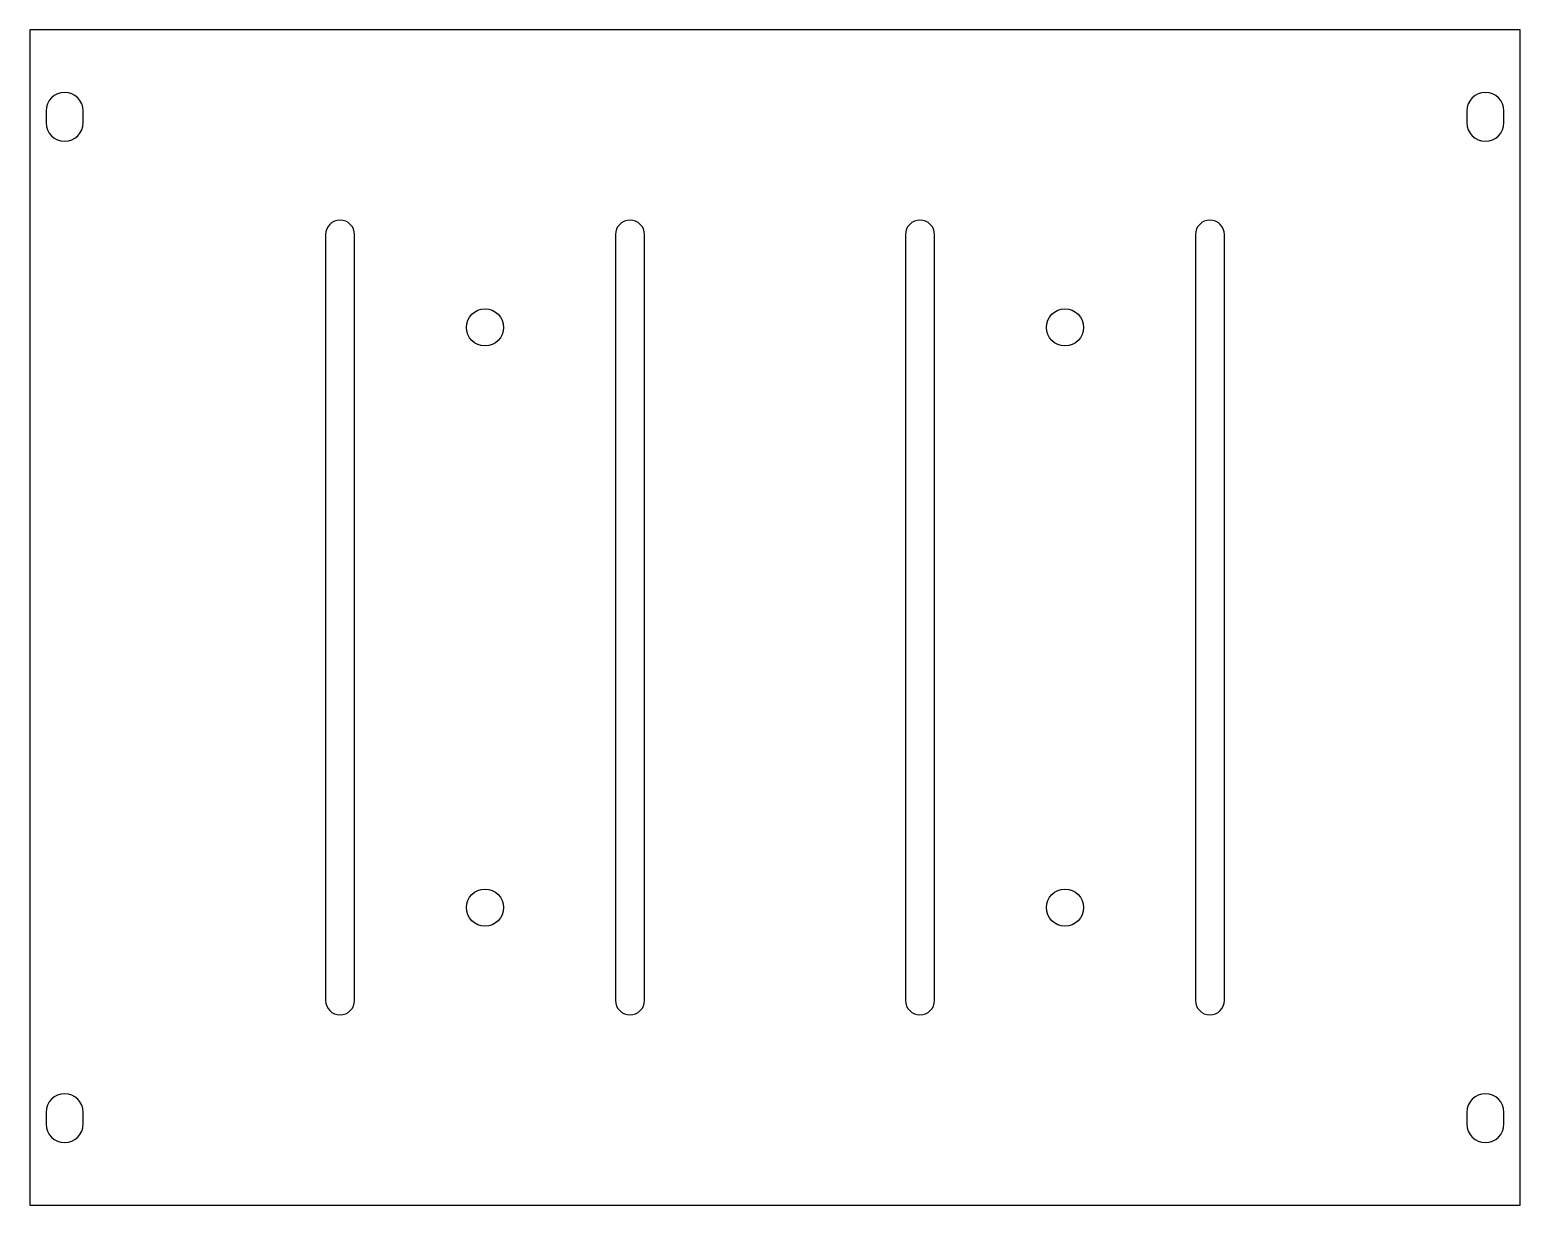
# Model space of a CAD drawing. Header units: millimetres. Extents: x -64 to 64, y -51 to 51.
import ezdxf

# ---------------------------------------------------------------- set-up
doc = ezdxf.new("R2010")
doc.units = ezdxf.units.MM
doc.layers.add('Pad002', color=7, linetype='CONTINUOUS')

msp = doc.modelspace()

# ---------------------------------------------------------------- linework, layer by layer
at = {"layer": 'Pad002'}
for p, q in [((-64.25, 50.65), (-64.25, 50.65, 1)), ((-64.25, 50.65), (-64.25, -50.65)), ((-64.25, 50.65, 1), (-64.25, -50.65, 1)), ((-64.25, 50.65), (-64.25, 50.65, 1)), ((64.25, 50.65), (-64.25, 50.65)), ((64.25, 50.65, 1), (-64.25, 50.65, 1)), ((-64.25, 50.65), (-64.25, -50.65)), ((64.25, 50.65), (-64.25, 50.65)), ((-64.25, 50.65, 1), (-64.25, -50.65, 1)), ((64.25, 50.65, 1), (-64.25, 50.65, 1)), ((64.25, 50.65), (64.25, 50.65, 1)), ((64.25, -50.65), (64.25, 50.65)), ((64.25, -50.65, 1), (64.25, 50.65, 1)), ((64.25, 50.65), (64.25, 50.65, 1)), ((64.25, -50.65), (64.25, 50.65)), ((64.25, -50.65, 1), (64.25, 50.65, 1)), ((-62.85, 43.65), (-62.85, 43.65, 1)), ((-62.85, 43.65), (-62.85, 43.65, 1)), ((-62.85, 43.65), (-62.85, 42.65)), ((-62.85, 43.65, 1), (-62.85, 42.65, 1)), ((-62.85, 43.65), (-62.85, 42.65)), ((-62.85, 43.65, 1), (-62.85, 42.65, 1)), ((-62.85, 42.65), (-62.85, 42.65, 1)), ((-62.85, 42.65), (-62.85, 42.65, 1)), ((-59.65, 43.65), (-59.65, 43.65, 1)), ((-59.65, 43.65), (-59.65, 43.65, 1)), ((-59.65, 42.65), (-59.65, 43.65)), ((-59.65, 42.65, 1), (-59.65, 43.65, 1)), ((-59.65, 42.65), (-59.65, 43.65)), ((-59.65, 42.65, 1), (-59.65, 43.65, 1)), ((-59.65, 42.65), (-59.65, 42.65, 1)), ((-59.65, 42.65), (-59.65, 42.65, 1)), ((59.65, 43.65), (59.65, 43.65, 1)), ((59.65, 43.65), (59.65, 43.65, 1)), ((59.65, 43.65), (59.65, 42.65)), ((59.65, 43.65, 1), (59.65, 42.65, 1)), ((59.65, 43.65), (59.65, 42.65)), ((59.65, 43.65, 1), (59.65, 42.65, 1)), ((59.65, 42.65), (59.65, 42.65, 1)), ((59.65, 42.65), (59.65, 42.65, 1)), ((62.85, 43.65), (62.85, 43.65, 1)), ((62.85, 43.65), (62.85, 43.65, 1)), ((62.85, 42.65), (62.85, 43.65)), ((62.85, 42.65, 1), (62.85, 43.65, 1)), ((62.85, 42.65), (62.85, 43.65)), ((62.85, 42.65, 1), (62.85, 43.65, 1)), ((62.85, 42.65), (62.85, 42.65, 1)), ((62.85, 42.65), (62.85, 42.65, 1)), ((-38.75, 33), (-38.75, 33, 1)), ((-38.75, 33), (-38.75, 33, 1)), ((-38.75, 33), (-38.75, -33)), ((-38.75, 33, 1), (-38.75, -33, 1)), ((-38.75, 33), (-38.75, -33)), ((-38.75, 33, 1), (-38.75, -33, 1)), ((-36.25, 33), (-36.25, 33, 1)), ((-36.25, 33), (-36.25, 33, 1)), ((-36.25, -33), (-36.25, 33)), ((-36.25, -33, 1), (-36.25, 33, 1)), ((-36.25, -33), (-36.25, 33)), ((-36.25, -33, 1), (-36.25, 33, 1)), ((-13.75, 33), (-13.75, 33, 1)), ((-13.75, 33), (-13.75, 33, 1)), ((-13.75, 33), (-13.75, -33)), ((-13.75, 33, 1), (-13.75, -33, 1)), ((-13.75, 33), (-13.75, -33)), ((-13.75, 33, 1), (-13.75, -33, 1)), ((-11.25, 33), (-11.25, 33, 1)), ((-11.25, 33), (-11.25, 33, 1)), ((-11.25, -33), (-11.25, 33)), ((-11.25, -33, 1), (-11.25, 33, 1)), ((-11.25, -33), (-11.25, 33)), ((-11.25, -33, 1), (-11.25, 33, 1)), ((11.25, 33), (11.25, 33, 1)), ((11.25, 33), (11.25, 33, 1)), ((11.25, 33), (11.25, -33)), ((11.25, 33, 1), (11.25, -33, 1)), ((11.25, 33), (11.25, -33)), ((11.25, 33, 1), (11.25, -33, 1)), ((13.75, 33), (13.75, 33, 1)), ((13.75, 33), (13.75, 33, 1)), ((13.75, -33), (13.75, 33)), ((13.75, -33, 1), (13.75, 33, 1)), ((13.75, -33), (13.75, 33)), ((13.75, -33, 1), (13.75, 33, 1)), ((36.25, 33), (36.25, 33, 1)), ((36.25, 33), (36.25, 33, 1)), ((36.25, 33), (36.25, -33)), ((36.25, 33, 1), (36.25, -33, 1)), ((36.25, 33), (36.25, -33)), ((36.25, 33, 1), (36.25, -33, 1)), ((38.75, 33), (38.75, 33, 1)), ((38.75, 33), (38.75, 33, 1)), ((38.75, -33), (38.75, 33)), ((38.75, -33, 1), (38.75, 33, 1)), ((38.75, -33), (38.75, 33)), ((38.75, -33, 1), (38.75, 33, 1)), ((-23.4, 25), (-23.4, 25, 1)), ((-23.4, 25), (-23.4, 25, 1)), ((26.6, 25), (26.6, 25, 1)), ((26.6, 25), (26.6, 25, 1)), ((-23.4, -25), (-23.4, -25, 1)), ((-23.4, -25), (-23.4, -25, 1)), ((26.6, -25), (26.6, -25, 1)), ((26.6, -25), (26.6, -25, 1)), ((-38.75, -33), (-38.75, -33, 1)), ((-38.75, -33), (-38.75, -33, 1)), ((-36.25, -33), (-36.25, -33, 1)), ((-36.25, -33), (-36.25, -33, 1)), ((-13.75, -33), (-13.75, -33, 1)), ((-13.75, -33), (-13.75, -33, 1)), ((-11.25, -33), (-11.25, -33, 1)), ((-11.25, -33), (-11.25, -33, 1)), ((11.25, -33), (11.25, -33, 1)), ((11.25, -33), (11.25, -33, 1)), ((13.75, -33), (13.75, -33, 1)), ((13.75, -33), (13.75, -33, 1)), ((36.25, -33), (36.25, -33, 1)), ((36.25, -33), (36.25, -33, 1)), ((38.75, -33), (38.75, -33, 1)), ((38.75, -33), (38.75, -33, 1)), ((-62.85, -42.65), (-62.85, -42.65, 1)), ((-62.85, -42.65), (-62.85, -42.65, 1)), ((-62.85, -42.65), (-62.85, -43.65)), ((-62.85, -42.65, 1), (-62.85, -43.65, 1)), ((-62.85, -42.65), (-62.85, -43.65)), ((-62.85, -42.65, 1), (-62.85, -43.65, 1)), ((-62.85, -43.65), (-62.85, -43.65, 1)), ((-62.85, -43.65), (-62.85, -43.65, 1)), ((-59.65, -42.65), (-59.65, -42.65, 1)), ((-59.65, -43.65), (-59.65, -42.65)), ((-59.65, -43.65, 1), (-59.65, -42.65, 1)), ((-59.65, -42.65), (-59.65, -42.65, 1)), ((-59.65, -43.65), (-59.65, -42.65)), ((-59.65, -43.65, 1), (-59.65, -42.65, 1)), ((-59.65, -43.65), (-59.65, -43.65, 1)), ((-59.65, -43.65), (-59.65, -43.65, 1)), ((59.65, -42.65), (59.65, -42.65, 1)), ((59.65, -42.65), (59.65, -42.65, 1)), ((59.65, -42.65), (59.65, -43.65)), ((59.65, -42.65, 1), (59.65, -43.65, 1)), ((59.65, -42.65), (59.65, -43.65)), ((59.65, -42.65, 1), (59.65, -43.65, 1)), ((59.65, -43.65), (59.65, -43.65, 1)), ((59.65, -43.65), (59.65, -43.65, 1)), ((62.85, -42.65), (62.85, -42.65, 1)), ((62.85, -43.65), (62.85, -42.65)), ((62.85, -43.65, 1), (62.85, -42.65, 1)), ((62.85, -42.65), (62.85, -42.65, 1)), ((62.85, -43.65), (62.85, -42.65)), ((62.85, -43.65, 1), (62.85, -42.65, 1)), ((62.85, -43.65), (62.85, -43.65, 1)), ((62.85, -43.65), (62.85, -43.65, 1)), ((-64.25, -50.65), (-64.25, -50.65, 1)), ((-64.25, -50.65), (-64.25, -50.65, 1)), ((-64.25, -50.65), (64.25, -50.65)), ((-64.25, -50.65, 1), (64.25, -50.65, 1)), ((-64.25, -50.65), (64.25, -50.65)), ((-64.25, -50.65, 1), (64.25, -50.65, 1)), ((64.25, -50.65), (64.25, -50.65, 1)), ((64.25, -50.65), (64.25, -50.65, 1))]:
    msp.add_line(p, q, dxfattribs=at)
for centre in [(-25, 25), (-25, 25), (-25, 25), (-25, 25), (25, 25), (25, 25), (25, 25), (25, 25), (-25, -25), (-25, -25), (-25, -25), (-25, -25), (25, -25), (25, -25), (25, -25), (25, -25)]:
    msp.add_circle(centre, 1.6, dxfattribs=at)
for centre, radius, start, end in [((-61.25, 43.65), 1.6, 0, 180), ((-61.25, 43.65, 1), 1.6, 0, 180), ((-61.25, 43.65), 1.6, 0, 180), ((-61.25, 43.65, 1), 1.6, 0, 180), ((61.25, 43.65), 1.6, 0, 180), ((61.25, 43.65, 1), 1.6, 0, 180), ((61.25, 43.65), 1.6, 0, 180), ((61.25, 43.65, 1), 1.6, 0, 180), ((-61.25, 42.65), 1.6, 180, 0), ((-61.25, 42.65, 1), 1.6, 180, 0), ((-61.25, 42.65), 1.6, 180, 0), ((-61.25, 42.65, 1), 1.6, 180, 0), ((61.25, 42.65), 1.6, 180, 0), ((61.25, 42.65, 1), 1.6, 180, 0), ((61.25, 42.65), 1.6, 180, 0), ((61.25, 42.65, 1), 1.6, 180, 0), ((-37.5, 33), 1.25, 0, 180), ((-37.5, 33, 1), 1.25, 0, 180), ((-37.5, 33), 1.25, 0, 180), ((-37.5, 33, 1), 1.25, 0, 180), ((-12.5, 33), 1.25, 0, 180), ((-12.5, 33, 1), 1.25, 0, 180), ((-12.5, 33), 1.25, 0, 180), ((-12.5, 33, 1), 1.25, 0, 180), ((12.5, 33), 1.25, 0, 180), ((12.5, 33, 1), 1.25, 0, 180), ((12.5, 33), 1.25, 0, 180), ((12.5, 33, 1), 1.25, 0, 180), ((37.5, 33), 1.25, 0, 180), ((37.5, 33, 1), 1.25, 0, 180), ((37.5, 33), 1.25, 0, 180), ((37.5, 33, 1), 1.25, 0, 180), ((-37.5, -33), 1.25, 180, 0), ((-37.5, -33, 1), 1.25, 180, 0), ((-37.5, -33), 1.25, 180, 0), ((-37.5, -33, 1), 1.25, 180, 0), ((-12.5, -33), 1.25, 180, 0), ((-12.5, -33, 1), 1.25, 180, 0), ((-12.5, -33), 1.25, 180, 0), ((-12.5, -33, 1), 1.25, 180, 0), ((12.5, -33), 1.25, 180, 0), ((12.5, -33, 1), 1.25, 180, 0), ((12.5, -33), 1.25, 180, 0), ((12.5, -33, 1), 1.25, 180, 0), ((37.5, -33), 1.25, 180, 0), ((37.5, -33, 1), 1.25, 180, 0), ((37.5, -33), 1.25, 180, 0), ((37.5, -33, 1), 1.25, 180, 0), ((-61.25, -42.65), 1.6, 0, -180), ((-61.25, -42.65, 1), 1.6, 0, -180), ((-61.25, -42.65), 1.6, 0, -180), ((-61.25, -42.65, 1), 1.6, 0, -180), ((61.25, -42.65), 1.6, 0, 180), ((61.25, -42.65, 1), 1.6, 0, 180), ((61.25, -42.65), 1.6, 0, 180), ((61.25, -42.65, 1), 1.6, 0, 180), ((-61.25, -43.65), 1.6, -180, 0), ((-61.25, -43.65, 1), 1.6, -180, 0), ((-61.25, -43.65), 1.6, -180, 0), ((-61.25, -43.65, 1), 1.6, -180, 0), ((61.25, -43.65), 1.6, 180, 0), ((61.25, -43.65, 1), 1.6, 180, 0), ((61.25, -43.65), 1.6, 180, 0), ((61.25, -43.65, 1), 1.6, 180, 0)]:
    msp.add_arc(centre, radius, start, end, dxfattribs=at)

doc.saveas('drawing.dxf')
